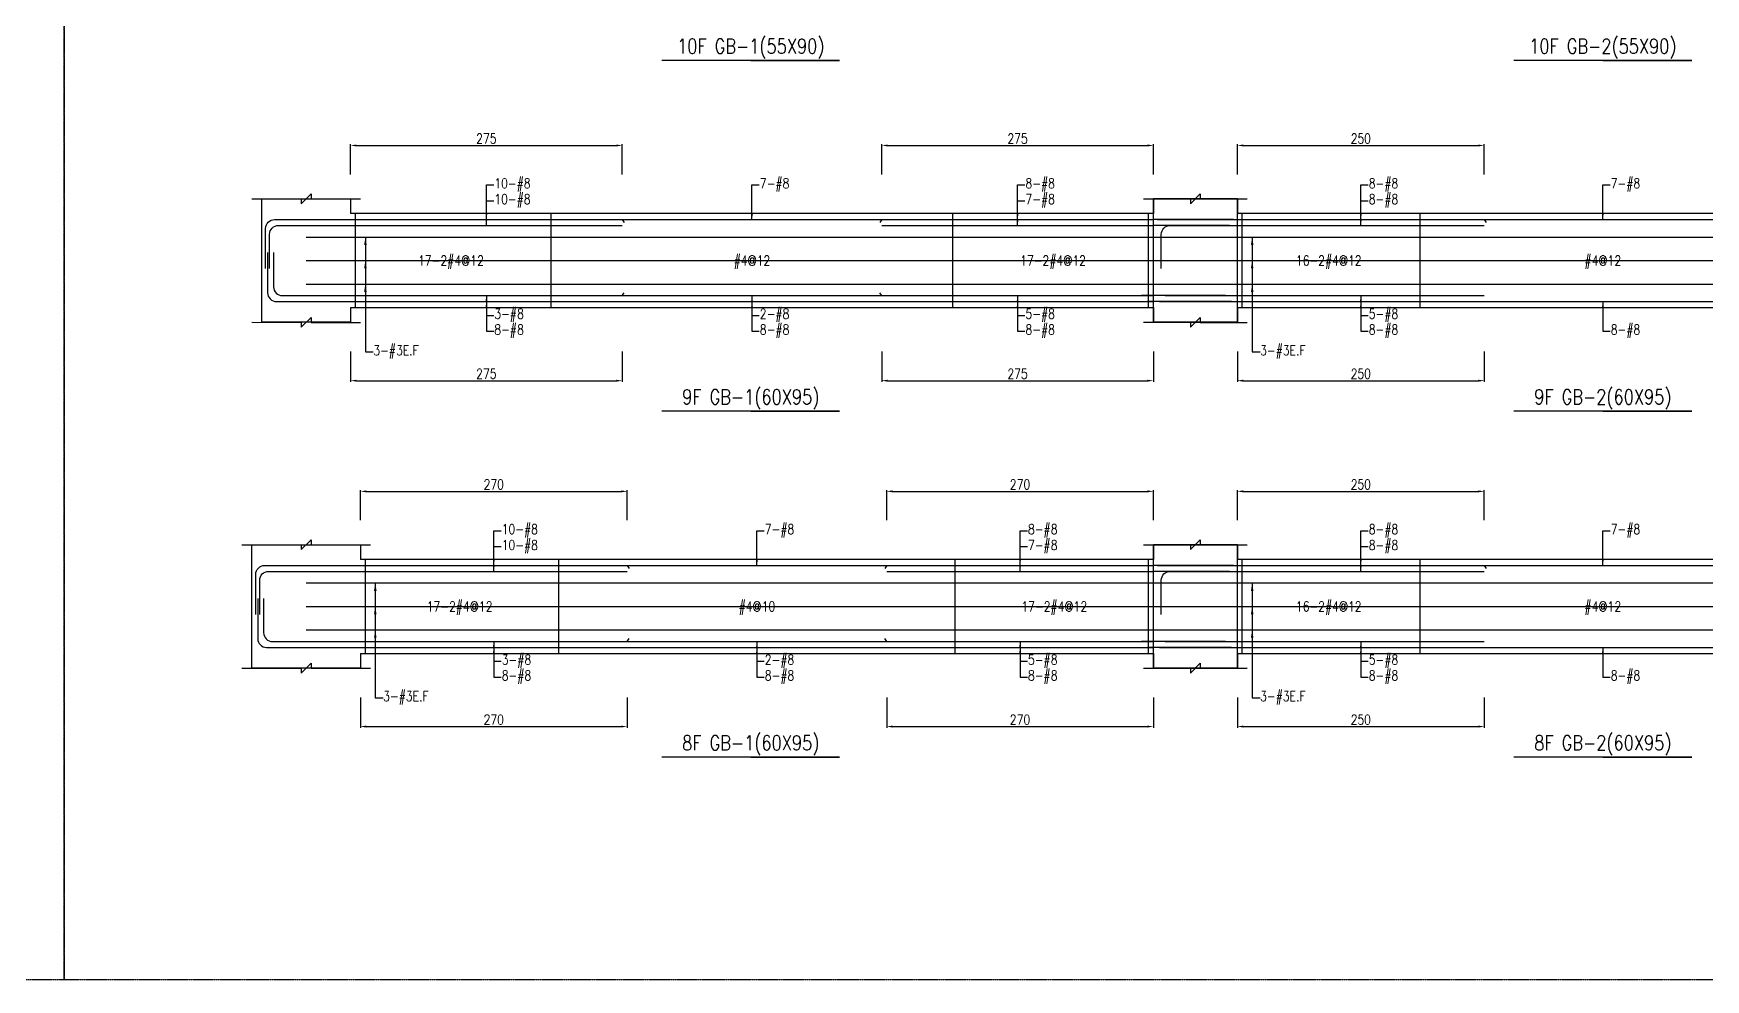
# Model space of a CAD drawing. Header units: millimetres. Extents: x 0 to 84580, y -12276 to 4373.
# Drawn here: x 45488 to 47181, y -3069 to -2112 of the extents above; entities that cross this region are included whole.
import ezdxf
from ezdxf.enums import TextEntityAlignment as Align

# ---------------------------------------------------------------- set-up
doc = ezdxf.new("R2010")
doc.units = ezdxf.units.MM
doc.header["$MEASUREMENT"] = 0
doc.linetypes.add('CENTER', pattern=[2, 1.25, -0.25, 0.25, -0.25])
for name, color, linetype in [('S-DIM', 2, 'Continuous'), ('S-GRID', 1, 'CENTER'), ('S-LEADER', 2, 'Continuous'), ('S-RC', 130, 'Continuous'), ('S-REINF', 6, 'Continuous'), ('S-TEXT', 2, 'Continuous')]:
    doc.layers.add(name, color=color, linetype=linetype)
doc.styles.add('CS4', font='romans.shx', dxfattribs={"width": 0.8, "bigfont": 'lsp.shx'})
doc.styles.get("Standard").update_dxf_attribs({"font": 'arial.ttf'})
doc.dimstyles.new('ISO-25', dxfattribs={"dimtxt": 2.5, "dimasz": 2.5, "dimexe": 1.25, "dimexo": 0.625, "dimtad": 1, "dimtxsty": 'Standard', "dimcen": 2.5, "dimadec": 0, "dimazin": 0, "dimtfac": 1, "dimtmove": 0, "dimatfit": 3, "dimfxl": 0, "dimarcsym": 0})

# ---------------------------------------------------------------- blocks, each defined once
blk = doc.blocks.new('*D1183')
at = {"layer": 'DEFPOINTS', "color": 0, "transparency": 16777216}
for p in [(46089, -2575), (45819, -2605), (46089, -2605)]:
    blk.add_point(p, dxfattribs=at)
at = {"layer": 'S-DIM', "color": 0, "lineweight": -2, "transparency": 16777216}
for p, q in [((45819, -2604.3), (45819, -2573.7)), ((45825, -2575), (46083, -2575)), ((46089, -2604.3), (46089, -2573.7))]:
    blk.add_line(p, q, dxfattribs=at)
at = {"layer": 'S-DIM', "color": 0, "transparency": 16777216}
for points in [[(45825, -2574), (45825, -2576), (45819, -2575)], [(46083, -2574), (46083, -2576), (46089, -2575)]]:
    blk.add_solid(points, dxfattribs=at)
at = {"layer": 'S-DIM', "color": 0, "transparency": 16777216, "insert": (45954, -2568), "char_height": 10, "attachment_point": 5, "style": 'CS4'}
blk.add_mtext('270', dxfattribs=at)
blk = doc.blocks.new('*D1184')
at = {"layer": 'DEFPOINTS', "color": 0, "transparency": 16777216}
for p in [(46621.8, -2575), (46351.8, -2605), (46621.8, -2605)]:
    blk.add_point(p, dxfattribs=at)
at = {"layer": 'S-DIM', "color": 0, "lineweight": -2, "transparency": 16777216}
for p, q in [((46351.8, -2604.3), (46351.8, -2573.7)), ((46357.8, -2575), (46615.8, -2575)), ((46621.8, -2604.3), (46621.8, -2573.7))]:
    blk.add_line(p, q, dxfattribs=at)
at = {"layer": 'S-DIM', "color": 0, "transparency": 16777216}
for points in [[(46357.8, -2574), (46357.8, -2576), (46351.8, -2575)], [(46615.8, -2574), (46615.8, -2576), (46621.8, -2575)]]:
    blk.add_solid(points, dxfattribs=at)
at = {"layer": 'S-DIM', "color": 0, "transparency": 16777216, "insert": (46486.8, -2568), "char_height": 10, "attachment_point": 5, "style": 'CS4'}
blk.add_mtext('270', dxfattribs=at)
blk = doc.blocks.new('*D1185')
at = {"layer": 'DEFPOINTS', "color": 0, "transparency": 16777216}
for p in [(45819, -2783), (46089, -2783), (46089, -2813)]:
    blk.add_point(p, dxfattribs=at)
at = {"layer": 'S-DIM', "color": 0, "lineweight": -2, "transparency": 16777216}
for p, q in [((45819, -2783.6), (45819, -2814.2)), ((46089, -2783.6), (46089, -2814.2)), ((45825, -2813), (46083, -2813))]:
    blk.add_line(p, q, dxfattribs=at)
at = {"layer": 'S-DIM', "color": 0, "transparency": 16777216}
for points in [[(45825, -2812), (45825, -2814), (45819, -2813)], [(46083, -2812), (46083, -2814), (46089, -2813)]]:
    blk.add_solid(points, dxfattribs=at)
at = {"layer": 'S-DIM', "color": 0, "transparency": 16777216, "insert": (45954, -2806), "char_height": 10, "attachment_point": 5, "style": 'CS4'}
blk.add_mtext('270', dxfattribs=at)
blk = doc.blocks.new('*D1186')
at = {"layer": 'DEFPOINTS', "color": 0, "transparency": 16777216}
for p in [(46351.8, -2783), (46621.8, -2783), (46621.8, -2813)]:
    blk.add_point(p, dxfattribs=at)
at = {"layer": 'S-DIM', "color": 0, "lineweight": -2, "transparency": 16777216}
for p, q in [((46351.8, -2783.6), (46351.8, -2814.2)), ((46621.8, -2783.6), (46621.8, -2814.2)), ((46357.8, -2813), (46615.8, -2813))]:
    blk.add_line(p, q, dxfattribs=at)
at = {"layer": 'S-DIM', "color": 0, "transparency": 16777216}
for points in [[(46357.8, -2812), (46357.8, -2814), (46351.8, -2813)], [(46615.8, -2812), (46615.8, -2814), (46621.8, -2813)]]:
    blk.add_solid(points, dxfattribs=at)
at = {"layer": 'S-DIM', "color": 0, "transparency": 16777216, "insert": (46486.8, -2806), "char_height": 10, "attachment_point": 5, "style": 'CS4'}
blk.add_mtext('270', dxfattribs=at)
blk = doc.blocks.new('*D1187')
at = {"layer": 'DEFPOINTS', "color": 0, "transparency": 16777216}
for p in [(46084, -2225), (45809, -2255), (46084, -2255)]:
    blk.add_point(p, dxfattribs=at)
at = {"layer": 'S-DIM', "color": 0, "lineweight": -2, "transparency": 16777216}
for p, q in [((45809, -2254.3), (45809, -2223.7)), ((45815, -2225), (46078, -2225)), ((46084, -2254.3), (46084, -2223.7))]:
    blk.add_line(p, q, dxfattribs=at)
at = {"layer": 'S-DIM', "color": 0, "transparency": 16777216}
for points in [[(45815, -2224), (45815, -2226), (45809, -2225)], [(46078, -2224), (46078, -2226), (46084, -2225)]]:
    blk.add_solid(points, dxfattribs=at)
at = {"layer": 'S-DIM', "color": 0, "transparency": 16777216, "insert": (45946.5, -2218), "char_height": 10, "attachment_point": 5, "style": 'CS4'}
blk.add_mtext('275', dxfattribs=at)
blk = doc.blocks.new('*D1188')
at = {"layer": 'DEFPOINTS', "color": 0, "transparency": 16777216}
for p in [(46621.8, -2225), (46346.8, -2255), (46621.8, -2255)]:
    blk.add_point(p, dxfattribs=at)
at = {"layer": 'S-DIM', "color": 0, "lineweight": -2, "transparency": 16777216}
for p, q in [((46346.8, -2254.3), (46346.8, -2223.7)), ((46352.8, -2225), (46615.8, -2225)), ((46621.8, -2254.3), (46621.8, -2223.7))]:
    blk.add_line(p, q, dxfattribs=at)
at = {"layer": 'S-DIM', "color": 0, "transparency": 16777216}
for points in [[(46352.8, -2224), (46352.8, -2226), (46346.8, -2225)], [(46615.8, -2224), (46615.8, -2226), (46621.8, -2225)]]:
    blk.add_solid(points, dxfattribs=at)
at = {"layer": 'S-DIM', "color": 0, "transparency": 16777216, "insert": (46484.3, -2218), "char_height": 10, "attachment_point": 5, "style": 'CS4'}
blk.add_mtext('275', dxfattribs=at)
blk = doc.blocks.new('*D1189')
at = {"layer": 'DEFPOINTS', "color": 0, "transparency": 16777216}
for p in [(45809, -2433), (46084, -2433), (46084, -2463)]:
    blk.add_point(p, dxfattribs=at)
at = {"layer": 'S-DIM', "color": 0, "lineweight": -2, "transparency": 16777216}
for p, q in [((45809, -2433.6), (45809, -2464.2)), ((46084, -2433.6), (46084, -2464.2)), ((45815, -2463), (46078, -2463))]:
    blk.add_line(p, q, dxfattribs=at)
at = {"layer": 'S-DIM', "color": 0, "transparency": 16777216}
for points in [[(45815, -2462), (45815, -2464), (45809, -2463)], [(46078, -2462), (46078, -2464), (46084, -2463)]]:
    blk.add_solid(points, dxfattribs=at)
at = {"layer": 'S-DIM', "color": 0, "transparency": 16777216, "insert": (45946.5, -2456), "char_height": 10, "attachment_point": 5, "style": 'CS4'}
blk.add_mtext('275', dxfattribs=at)
blk = doc.blocks.new('*D1190')
at = {"layer": 'DEFPOINTS', "color": 0, "transparency": 16777216}
for p in [(46346.8, -2433), (46621.8, -2433), (46621.8, -2463)]:
    blk.add_point(p, dxfattribs=at)
at = {"layer": 'S-DIM', "color": 0, "lineweight": -2, "transparency": 16777216}
for p, q in [((46346.8, -2433.6), (46346.8, -2464.2)), ((46621.8, -2433.6), (46621.8, -2464.2)), ((46352.8, -2463), (46615.8, -2463))]:
    blk.add_line(p, q, dxfattribs=at)
at = {"layer": 'S-DIM', "color": 0, "transparency": 16777216}
for points in [[(46352.8, -2462), (46352.8, -2464), (46346.8, -2463)], [(46615.8, -2462), (46615.8, -2464), (46621.8, -2463)]]:
    blk.add_solid(points, dxfattribs=at)
at = {"layer": 'S-DIM', "color": 0, "transparency": 16777216, "insert": (46484.3, -2456), "char_height": 10, "attachment_point": 5, "style": 'CS4'}
blk.add_mtext('275', dxfattribs=at)
blk = doc.blocks.new('*D1144')
at = {"layer": 'DEFPOINTS', "color": 0, "transparency": 16777216}
for p in [(46956.8, -2575), (46706.8, -2605), (46956.8, -2605)]:
    blk.add_point(p, dxfattribs=at)
at = {"layer": 'S-DIM', "color": 0, "lineweight": -2, "transparency": 16777216}
for p, q in [((46706.8, -2604.3), (46706.8, -2573.7)), ((46712.8, -2575), (46950.8, -2575)), ((46956.8, -2604.3), (46956.8, -2573.7))]:
    blk.add_line(p, q, dxfattribs=at)
at = {"layer": 'S-DIM', "color": 0, "transparency": 16777216}
for points in [[(46712.8, -2574), (46712.8, -2576), (46706.8, -2575)], [(46950.8, -2574), (46950.8, -2576), (46956.8, -2575)]]:
    blk.add_solid(points, dxfattribs=at)
at = {"layer": 'S-DIM', "color": 0, "transparency": 16777216, "insert": (46831.8, -2568), "char_height": 10, "attachment_point": 5, "style": 'CS4'}
blk.add_mtext('250', dxfattribs=at)
blk = doc.blocks.new('*D1146')
at = {"layer": 'DEFPOINTS', "color": 0, "transparency": 16777216}
for p in [(46706.8, -2783), (46956.8, -2783), (46956.8, -2813)]:
    blk.add_point(p, dxfattribs=at)
at = {"layer": 'S-DIM', "color": 0, "lineweight": -2, "transparency": 16777216}
for p, q in [((46706.8, -2783.6), (46706.8, -2814.2)), ((46956.8, -2783.6), (46956.8, -2814.2)), ((46712.8, -2813), (46950.8, -2813))]:
    blk.add_line(p, q, dxfattribs=at)
at = {"layer": 'S-DIM', "color": 0, "transparency": 16777216}
for points in [[(46712.8, -2812), (46712.8, -2814), (46706.8, -2813)], [(46950.8, -2812), (46950.8, -2814), (46956.8, -2813)]]:
    blk.add_solid(points, dxfattribs=at)
at = {"layer": 'S-DIM', "color": 0, "transparency": 16777216, "insert": (46831.8, -2806), "char_height": 10, "attachment_point": 5, "style": 'CS4'}
blk.add_mtext('250', dxfattribs=at)
blk = doc.blocks.new('*D1148')
at = {"layer": 'DEFPOINTS', "color": 0, "transparency": 16777216}
for p in [(46956.8, -2225), (46706.8, -2255), (46956.8, -2255)]:
    blk.add_point(p, dxfattribs=at)
at = {"layer": 'S-DIM', "color": 0, "lineweight": -2, "transparency": 16777216}
for p, q in [((46706.8, -2254.3), (46706.8, -2223.7)), ((46712.8, -2225), (46950.8, -2225)), ((46956.8, -2254.3), (46956.8, -2223.7))]:
    blk.add_line(p, q, dxfattribs=at)
at = {"layer": 'S-DIM', "color": 0, "transparency": 16777216}
for points in [[(46712.8, -2224), (46712.8, -2226), (46706.8, -2225)], [(46950.8, -2224), (46950.8, -2226), (46956.8, -2225)]]:
    blk.add_solid(points, dxfattribs=at)
at = {"layer": 'S-DIM', "color": 0, "transparency": 16777216, "insert": (46831.8, -2218), "char_height": 10, "attachment_point": 5, "style": 'CS4'}
blk.add_mtext('250', dxfattribs=at)
blk = doc.blocks.new('*D1150')
at = {"layer": 'DEFPOINTS', "color": 0, "transparency": 16777216}
for p in [(46706.8, -2433), (46956.8, -2433), (46956.8, -2463)]:
    blk.add_point(p, dxfattribs=at)
at = {"layer": 'S-DIM', "color": 0, "lineweight": -2, "transparency": 16777216}
for p, q in [((46706.8, -2433.6), (46706.8, -2464.2)), ((46956.8, -2433.6), (46956.8, -2464.2)), ((46712.8, -2463), (46950.8, -2463))]:
    blk.add_line(p, q, dxfattribs=at)
at = {"layer": 'S-DIM', "color": 0, "transparency": 16777216}
for points in [[(46712.8, -2462), (46712.8, -2464), (46706.8, -2463)], [(46950.8, -2462), (46950.8, -2464), (46956.8, -2463)]]:
    blk.add_solid(points, dxfattribs=at)
at = {"layer": 'S-DIM', "color": 0, "transparency": 16777216, "insert": (46831.8, -2456), "char_height": 10, "attachment_point": 5, "style": 'CS4'}
blk.add_mtext('250', dxfattribs=at)

msp = doc.modelspace()

# ---------------------------------------------------------------- linework, layer by layer
at = {"layer": 'S-GRID'}
for points in [[(42290, -3069), (45519, -3069), (45519, -1000), (42290, -1000), (42290, -3069)], [(45519, -3069), (48748, -3069), (48748, -1000), (45519, -1000), (45519, -3069)]]:
    msp.add_lwpolyline(points, dxfattribs=at)
at = {"layer": 'S-RC'}
for points in [[(46214.181, -2138.959), (46304.181, -2138.959), (46124.181, -2138.959)], [(47076.831, -2138.959), (47166.831, -2138.959), (46986.831, -2138.959)], [(45709.031, -2278.959), (45759.031, -2278.969), (45759.03, -2283.969), (45769.031, -2273.971), (45769.031, -2278.971), (45819.031, -2278.981)], [(45809.031, -2388.959), (45809.031, -2403.959), (45719.031, -2403.959), (45719.031, -2278.959), (45809.031, -2278.959), (45809.031, -2293.959)], [(46611.831, -2278.959), (46659.331, -2278.968), (46659.33, -2283.968), (46669.331, -2273.97), (46669.331, -2278.97), (46716.831, -2278.98)], [(46611.831, -2278.959), (46659.331, -2278.968), (46659.33, -2283.968), (46669.331, -2273.97), (46669.331, -2278.97), (46716.831, -2278.98)], [(46621.831, -2388.959), (46621.831, -2403.959), (46706.831, -2403.959), (46706.831, -2278.959), (46621.831, -2278.959), (46621.831, -2293.959)], [(46706.831, -2388.959), (46706.831, -2403.959), (46621.831, -2403.959), (46621.831, -2278.959), (46706.831, -2278.959), (46706.831, -2293.959)], [(46621.831, -2293.959), (45809.031, -2293.959)], [(47446.831, -2293.959), (46706.831, -2293.959)], [(45709.031, -2403.959), (45759.031, -2403.969), (45759.03, -2408.969), (45769.031, -2398.971), (45769.031, -2403.971), (45819.031, -2403.981)], [(45809.031, -2388.959), (46621.831, -2388.959)], [(46611.831, -2403.959), (46659.331, -2403.968), (46659.33, -2408.968), (46669.331, -2398.97), (46669.331, -2403.97), (46716.831, -2403.98)], [(46611.831, -2403.959), (46659.331, -2403.968), (46659.33, -2408.968), (46669.331, -2398.97), (46669.331, -2403.97), (46716.831, -2403.98)], [(46706.831, -2388.959), (47446.831, -2388.959)], [(46214.181, -2493.959), (46304.181, -2493.959), (46124.181, -2493.959)], [(47076.831, -2493.959), (47166.831, -2493.959), (46986.831, -2493.959)], [(45699.031, -2628.959), (45759.031, -2628.971), (45759.03, -2633.971), (45769.031, -2623.973), (45769.031, -2628.973), (45829.031, -2628.985)], [(45819.031, -2738.959), (45819.031, -2753.959), (45709.031, -2753.959), (45709.031, -2628.959), (45819.031, -2628.959), (45819.031, -2643.959)], [(46611.831, -2628.959), (46659.331, -2628.968), (46659.33, -2633.968), (46669.331, -2623.97), (46669.331, -2628.97), (46716.831, -2628.98)], [(46611.831, -2628.959), (46659.331, -2628.968), (46659.33, -2633.968), (46669.331, -2623.97), (46669.331, -2628.97), (46716.831, -2628.98)], [(46621.831, -2738.959), (46621.831, -2753.959), (46706.831, -2753.959), (46706.831, -2628.959), (46621.831, -2628.959), (46621.831, -2643.959)], [(46706.831, -2738.959), (46706.831, -2753.959), (46621.831, -2753.959), (46621.831, -2628.959), (46706.831, -2628.959), (46706.831, -2643.959)], [(46621.831, -2643.959), (45819.031, -2643.959)], [(47446.831, -2643.959), (46706.831, -2643.959)], [(45819.031, -2738.959), (46621.831, -2738.959)], [(46706.831, -2738.959), (47446.831, -2738.959)], [(45699.031, -2753.959), (45759.031, -2753.971), (45759.03, -2758.971), (45769.031, -2748.973), (45769.031, -2753.973), (45829.031, -2753.985)], [(46611.831, -2753.959), (46659.331, -2753.968), (46659.33, -2758.968), (46669.331, -2748.97), (46669.331, -2753.97), (46716.831, -2753.98)], [(46611.831, -2753.959), (46659.331, -2753.968), (46659.33, -2758.968), (46669.331, -2748.97), (46669.331, -2753.97), (46716.831, -2753.98)], [(46214.181, -2843.959), (46304.181, -2843.959), (46124.181, -2843.959)], [(47076.831, -2843.959), (47166.831, -2843.959), (46986.831, -2843.959)]]:
    msp.add_lwpolyline(points, dxfattribs=at)
at = {"layer": 'S-REINF'}
for points in [[(45723.031, -2349.459), (45723.031, -2308.959, -0.41421356), (45732.031, -2299.959), (45809.031, -2299.959)], [(45727.031, -2349.459), (45727.031, -2314.959, -0.41421356), (45736.031, -2305.959), (45809.031, -2305.959)], [(46629.831, -2349.459), (46629.831, -2314.959, -0.41421356), (46638.831, -2305.959), (46706.831, -2305.959)], [(45725.031, -2333.459), (45725.031, -2373.959, 0.41421356), (45734.031, -2382.959), (45809.031, -2382.959)], [(45731.031, -2333.459), (45731.031, -2367.959, 0.41421356), (45740.031, -2376.959), (45809.031, -2376.959)], [(45713.031, -2699.459), (45713.031, -2658.959, -0.41421356), (45722.031, -2649.959), (45819.031, -2649.959)], [(45717.031, -2699.459), (45717.031, -2664.959, -0.41421356), (45726.031, -2655.959), (45819.031, -2655.959)], [(46629.831, -2699.459), (46629.831, -2664.959, -0.41421356), (46638.831, -2655.959), (46706.831, -2655.959)], [(45715.031, -2683.459), (45715.031, -2723.959, 0.41421356), (45724.031, -2732.959), (45819.031, -2732.959)], [(45721.031, -2683.459), (45721.031, -2717.959, 0.41421356), (45730.031, -2726.959), (45819.031, -2726.959)]]:
    msp.add_lwpolyline(points, format="xyb", dxfattribs=at)
for points in [[(45809.031, -2299.959), (46084.031, -2299.959)], [(46084.031, -2299.959), (46086.031, -2302.959)], [(46084.031, -2299.959), (46346.831, -2299.959)], [(46346.831, -2299.959), (46344.831, -2302.959)], [(46346.831, -2299.959), (46621.831, -2299.959)], [(46702.831, -2299.959), (46621.831, -2299.959)], [(46625.831, -2299.959), (46706.831, -2299.959)], [(46706.831, -2299.959), (46956.831, -2299.959)], [(46956.831, -2299.959), (46958.831, -2302.959)], [(46956.831, -2299.959), (47196.831, -2299.959)], [(45809.031, -2305.959), (46084.031, -2305.959)], [(46346.831, -2305.959), (46621.831, -2305.959)], [(46698.831, -2305.959), (46621.831, -2305.959)], [(46706.831, -2305.959), (46956.831, -2305.959)], [(45809.031, -2376.959), (46084.031, -2376.959)], [(45809.031, -2382.959), (46084.031, -2382.959)], [(46084.031, -2376.959), (46086.031, -2373.959)], [(46084.031, -2376.959), (46346.831, -2376.959)], [(46084.031, -2382.959), (46346.831, -2382.959)], [(46346.831, -2376.959), (46344.831, -2373.959)], [(46346.831, -2376.959), (46621.831, -2376.959)], [(46346.831, -2382.959), (46621.831, -2382.959)], [(46694.831, -2376.959), (46609.831, -2376.959)], [(46700.831, -2382.959), (46615.831, -2382.959)], [(46627.831, -2382.959), (46706.831, -2382.959)], [(46633.831, -2376.959), (46706.831, -2376.959)], [(46706.831, -2376.959), (46956.831, -2376.959)], [(46706.831, -2382.959), (46956.831, -2382.959)], [(46956.831, -2382.959), (47196.831, -2382.959)], [(45819.031, -2649.959), (46089.031, -2649.959)], [(45819.031, -2655.959), (46089.031, -2655.959)], [(46089.031, -2649.959), (46091.031, -2652.959)], [(46089.031, -2649.959), (46351.831, -2649.959)], [(46351.831, -2649.959), (46349.831, -2652.959)], [(46351.831, -2649.959), (46621.831, -2649.959)], [(46351.831, -2655.959), (46621.831, -2655.959)], [(46702.831, -2649.959), (46621.831, -2649.959)], [(46698.831, -2655.959), (46621.831, -2655.959)], [(46625.831, -2649.959), (46706.831, -2649.959)], [(46706.831, -2649.959), (46956.831, -2649.959)], [(46706.831, -2655.959), (46956.831, -2655.959)], [(46956.831, -2649.959), (46958.831, -2652.959)], [(46956.831, -2649.959), (47196.831, -2649.959)], [(46089.031, -2726.959), (46091.031, -2723.959)], [(46351.831, -2726.959), (46349.831, -2723.959)], [(45819.031, -2726.959), (46089.031, -2726.959)], [(45819.031, -2732.959), (46089.031, -2732.959)], [(46089.031, -2726.959), (46351.831, -2726.959)], [(46089.031, -2732.959), (46351.831, -2732.959)], [(46351.831, -2726.959), (46621.831, -2726.959)], [(46351.831, -2732.959), (46621.831, -2732.959)], [(46694.831, -2726.959), (46609.831, -2726.959)], [(46700.831, -2732.959), (46615.831, -2732.959)], [(46627.831, -2732.959), (46706.831, -2732.959)], [(46633.831, -2726.959), (46706.831, -2726.959)], [(46706.831, -2726.959), (46956.831, -2726.959)], [(46706.831, -2732.959), (46956.831, -2732.959)], [(46956.831, -2732.959), (47196.831, -2732.959)]]:
    msp.add_lwpolyline(points, dxfattribs=at)
at = {"layer": 'S-REINF', "color": 1}
for points in [[(45814.031, -2388.959), (45814.031, -2293.959)], [(46012.231, -2388.959), (46012.231, -2293.959)], [(46418.631, -2388.959), (46418.631, -2293.959)], [(46616.831, -2388.959), (46616.831, -2293.959)], [(46711.831, -2388.959), (46711.831, -2293.959)], [(46891.831, -2388.959), (46891.831, -2293.959)], [(45764.031, -2317.709), (46664.331, -2317.709)], [(46664.331, -2317.709), (47489.331, -2317.709)], [(45764.031, -2341.459), (46664.331, -2341.459)], [(46664.331, -2341.459), (47489.331, -2341.459)], [(45764.031, -2365.209), (46664.331, -2365.209)], [(46664.331, -2365.209), (47489.331, -2365.209)], [(45824.031, -2738.959), (45824.031, -2643.959)], [(46019.731, -2738.959), (46019.731, -2643.959)], [(46421.131, -2738.959), (46421.131, -2643.959)], [(46616.831, -2738.959), (46616.831, -2643.959)], [(46711.831, -2738.959), (46711.831, -2643.959)], [(46891.831, -2738.959), (46891.831, -2643.959)], [(45764.031, -2667.709), (46664.331, -2667.709)], [(46664.331, -2667.709), (47489.331, -2667.709)], [(45764.031, -2691.459), (46664.331, -2691.459)], [(46664.331, -2691.459), (47489.331, -2691.459)], [(45764.031, -2715.209), (46664.331, -2715.209)], [(46664.331, -2715.209), (47489.331, -2715.209)]]:
    msp.add_lwpolyline(points, dxfattribs=at)

# ---------------------------------------------------------------- texts
at = {"layer": 'S-LEADER', "char_height": 10, "attachment_point": 4, "style": 'CS4'}
for s, insert in [('10-#8', (45954.531, -2264.959)), ('7-#8', (46223.431, -2264.959)), ('8-#8', (46492.331, -2264.959)), ('8-#8', (46839.831, -2264.959)), ('7-#8', (47084.831, -2264.959)), ('10-#8', (45954.531, -2280.959)), ('7-#8', (46492.331, -2280.959)), ('8-#8', (46839.831, -2280.959)), ('3-#8', (45954.531, -2396.959)), ('2-#8', (46223.431, -2396.959)), ('5-#8', (46492.331, -2396.959)), ('5-#8', (46839.831, -2396.959)), ('8-#8', (45954.531, -2412.959)), ('8-#8', (46223.431, -2412.959)), ('8-#8', (46492.331, -2412.959)), ('8-#8', (46839.831, -2412.959)), ('8-#8', (47084.831, -2412.959)), ('10-#8', (45962.031, -2614.959)), ('7-#8', (46228.431, -2614.959)), ('8-#8', (46494.831, -2614.959)), ('8-#8', (46839.831, -2614.959)), ('7-#8', (47084.831, -2614.959)), ('10-#8', (45962.031, -2630.959)), ('7-#8', (46494.831, -2630.959)), ('8-#8', (46839.831, -2630.959)), ('3-#8', (45962.031, -2746.959)), ('2-#8', (46228.431, -2746.959)), ('5-#8', (46494.831, -2746.959)), ('5-#8', (46839.831, -2746.959)), ('8-#8', (45962.031, -2762.959)), ('8-#8', (46228.431, -2762.959)), ('8-#8', (46494.831, -2762.959)), ('8-#8', (46839.831, -2762.959)), ('8-#8', (47084.831, -2762.959))]:
    msp.add_mtext(s, dxfattribs=dict(at, insert=insert))
at = {"layer": 'S-LEADER', "color": 3, "char_height": 10, "attachment_point": 4, "style": 'CS4'}
for insert in [(45832.031, -2433.959), (46729.831, -2433.959), (45842.031, -2783.959), (46729.831, -2783.959)]:
    msp.add_mtext('3-#3E.F', dxfattribs=dict(at, insert=insert))
at = {"layer": 'S-RC', "style": 'CS4', "width": 0.8}
for s, p in [('10F GB-1(55X90)', (46214.181, -2131.959)), ('10F GB-2(55X90)', (47076.831, -2131.959)), ('9F GB-1(60X95)', (46214.181, -2486.959)), ('9F GB-2(60X95)', (47076.831, -2486.959)), ('8F GB-1(60X95)', (46214.181, -2836.959)), ('8F GB-2(60X95)', (47076.831, -2836.959))]:
    msp.add_text(s, height=15, dxfattribs=at).set_placement(p, align=Align.CENTER)
at = {"layer": 'S-TEXT', "color": 1, "style": 'CS4', "width": 0.8}
for s, p in [('17-2#4@12', (45910.631, -2346.459)), ('#4@12', (46215.431, -2346.459)), ('17-2#4@12', (46520.231, -2346.459)), ('16-2#4@12', (46799.331, -2346.459)), ('#4@12', (47076.831, -2346.459)), ('17-2#4@12', (45919.381, -2696.459)), ('#4@10', (46220.431, -2696.459)), ('17-2#4@12', (46521.481, -2696.459)), ('16-2#4@12', (46799.331, -2696.459)), ('#4@12', (47076.831, -2696.459))]:
    msp.add_text(s, height=10, dxfattribs=at).set_placement(p, align=Align.CENTER)

# ---------------------------------------------------------------- dimensions: what is measured, and where the dimension line sits
at = {"layer": 'S-DIM'}
for p1, p2, distance, picture, middle in [((45809.031, -2254.959), (46084.031, -2254.959), 30, '*D1187', (45946.531, -2217.959)), ((46346.831, -2254.959), (46621.831, -2254.959), 30, '*D1188', (46484.331, -2217.959)), ((46706.831, -2254.959), (46956.831, -2254.959), 30, '*D1148', (46831.831, -2217.959)), ((45809.031, -2432.959), (46084.031, -2432.959), -30, '*D1189', (45946.531, -2455.959)), ((46346.831, -2432.959), (46621.831, -2432.959), -30, '*D1190', (46484.331, -2455.959)), ((46706.831, -2432.959), (46956.831, -2432.959), -30, '*D1150', (46831.831, -2455.959)), ((45819.031, -2604.959), (46089.031, -2604.959), 30, '*D1183', (45954.031, -2567.959)), ((46351.831, -2604.959), (46621.831, -2604.959), 30, '*D1184', (46486.831, -2567.959)), ((46706.831, -2604.959), (46956.831, -2604.959), 30, '*D1144', (46831.831, -2567.959)), ((45819.031, -2782.959), (46089.031, -2782.959), -30, '*D1185', (45954.031, -2805.959)), ((46351.831, -2782.959), (46621.831, -2782.959), -30, '*D1186', (46486.831, -2805.959)), ((46706.831, -2782.959), (46956.831, -2782.959), -30, '*D1146', (46831.831, -2805.959))]:
    dim = msp.add_aligned_dim(p1=p1, p2=p2, distance=distance, dimstyle='ISO-25', override={"dimtxt": 10, "dimasz": 6, "dimgap": 2, "dimtxsty": 'CS4'}, dxfattribs=at)
    dim.commit()
    dim.dimension.update_dxf_attribs({"geometry": picture, "text_midpoint": middle})

# ---------------------------------------------------------------- leaders
at = {"layer": 'S-LEADER', "annotation_type": 0, "has_hookline": 1, "hookline_direction": 0}
for points, override, text_width in [([(45946.531, -2299.959), (45946.531, -2264.959), (45953.906, -2264.959)], {"dimasz": 6, "dimtad": 0}, 37.333), ([(46215.431, -2299.959), (46215.431, -2264.959), (46222.806, -2264.959)], {"dimasz": 6, "dimtad": 0}, 30.857), ([(46484.331, -2299.959), (46484.331, -2264.959), (46491.706, -2264.959)], {"dimasz": 6, "dimtad": 0}, 30.857), ([(46831.831, -2299.959), (46831.831, -2264.959), (46839.206, -2264.959)], {"dimasz": 6, "dimtad": 0}, 30.857), ([(47076.831, -2299.959), (47076.831, -2264.959), (47084.206, -2264.959)], {"dimasz": 6, "dimtad": 0}, 30.857), ([(45946.531, -2305.959), (45946.531, -2280.959), (45953.906, -2280.959)], {"dimasz": 6, "dimtad": 0}, 37.333), ([(46484.331, -2305.959), (46484.331, -2280.959), (46491.706, -2280.959)], {"dimasz": 6, "dimtad": 0}, 30.857), ([(46831.831, -2305.959), (46831.831, -2280.959), (46839.206, -2280.959)], {"dimasz": 6, "dimtad": 0}, 30.857), ([(45824.031, -2365.209), (45824.031, -2433.959), (45831.406, -2433.959)], {"dimasz": 8, "dimtad": 0}, 49.524), ([(46721.831, -2365.209), (46721.831, -2433.959), (46729.206, -2433.959)], {"dimasz": 8, "dimtad": 0}, 49.524), ([(45946.531, -2376.959), (45946.531, -2396.959), (45953.906, -2396.959)], {"dimasz": 6, "dimtad": 0}, 30.857), ([(45946.531, -2382.959), (45946.531, -2412.959), (45953.906, -2412.959)], {"dimasz": 6, "dimtad": 0}, 30.857), ([(46215.431, -2376.959), (46215.431, -2396.959), (46222.806, -2396.959)], {"dimasz": 6, "dimtad": 0}, 30.857), ([(46215.431, -2382.959), (46215.431, -2412.959), (46222.806, -2412.959)], {"dimasz": 6, "dimtad": 0}, 30.857), ([(46484.331, -2376.959), (46484.331, -2396.959), (46491.706, -2396.959)], {"dimasz": 6, "dimtad": 0}, 30.857), ([(46484.331, -2382.959), (46484.331, -2412.959), (46491.706, -2412.959)], {"dimasz": 6, "dimtad": 0}, 30.857), ([(46831.831, -2376.959), (46831.831, -2396.959), (46839.206, -2396.959)], {"dimasz": 6, "dimtad": 0}, 30.857), ([(46831.831, -2382.959), (46831.831, -2412.959), (46839.206, -2412.959)], {"dimasz": 6, "dimtad": 0}, 30.857), ([(47076.831, -2382.959), (47076.831, -2412.959), (47084.206, -2412.959)], {"dimasz": 6, "dimtad": 0}, 30.857), ([(45954.031, -2649.959), (45954.031, -2614.959), (45961.406, -2614.959)], {"dimasz": 6, "dimtad": 0}, 37.333), ([(46220.431, -2649.959), (46220.431, -2614.959), (46227.806, -2614.959)], {"dimasz": 6, "dimtad": 0}, 30.857), ([(46486.831, -2649.959), (46486.831, -2614.959), (46494.206, -2614.959)], {"dimasz": 6, "dimtad": 0}, 30.857), ([(46831.831, -2649.959), (46831.831, -2614.959), (46839.206, -2614.959)], {"dimasz": 6, "dimtad": 0}, 30.857), ([(47076.831, -2649.959), (47076.831, -2614.959), (47084.206, -2614.959)], {"dimasz": 6, "dimtad": 0}, 30.857), ([(45954.031, -2655.959), (45954.031, -2630.959), (45961.406, -2630.959)], {"dimasz": 6, "dimtad": 0}, 37.333), ([(46486.831, -2655.959), (46486.831, -2630.959), (46494.206, -2630.959)], {"dimasz": 6, "dimtad": 0}, 30.857), ([(46831.831, -2655.959), (46831.831, -2630.959), (46839.206, -2630.959)], {"dimasz": 6, "dimtad": 0}, 30.857), ([(45834.031, -2715.209), (45834.031, -2783.959), (45841.406, -2783.959)], {"dimasz": 8, "dimtad": 0}, 49.524), ([(46721.831, -2715.209), (46721.831, -2783.959), (46729.206, -2783.959)], {"dimasz": 8, "dimtad": 0}, 49.524), ([(45954.031, -2726.959), (45954.031, -2746.959), (45961.406, -2746.959)], {"dimasz": 6, "dimtad": 0}, 30.857), ([(45954.031, -2732.959), (45954.031, -2762.959), (45961.406, -2762.959)], {"dimasz": 6, "dimtad": 0}, 30.857), ([(46220.431, -2726.959), (46220.431, -2746.959), (46227.806, -2746.959)], {"dimasz": 6, "dimtad": 0}, 30.857), ([(46220.431, -2732.959), (46220.431, -2762.959), (46227.806, -2762.959)], {"dimasz": 6, "dimtad": 0}, 30.857), ([(46486.831, -2726.959), (46486.831, -2746.959), (46494.206, -2746.959)], {"dimasz": 6, "dimtad": 0}, 30.857), ([(46486.831, -2732.959), (46486.831, -2762.959), (46494.206, -2762.959)], {"dimasz": 6, "dimtad": 0}, 30.857), ([(46831.831, -2726.959), (46831.831, -2746.959), (46839.206, -2746.959)], {"dimasz": 6, "dimtad": 0}, 30.857), ([(46831.831, -2732.959), (46831.831, -2762.959), (46839.206, -2762.959)], {"dimasz": 6, "dimtad": 0}, 30.857), ([(47076.831, -2732.959), (47076.831, -2762.959), (47084.206, -2762.959)], {"dimasz": 6, "dimtad": 0}, 30.857)]:
    msp.add_leader(points, dimstyle='ISO-25', override=override, dxfattribs=dict(at, text_width=text_width))
at = {"layer": 'S-LEADER'}
for points in [[(45824.031, -2317.709), (45824.031, -2433.959), (45832.031, -2433.959)], [(46721.831, -2317.709), (46721.831, -2433.959), (46729.831, -2433.959)], [(45824.031, -2341.459), (45824.031, -2433.959), (45832.031, -2433.959)], [(46721.831, -2341.459), (46721.831, -2433.959), (46729.831, -2433.959)], [(45834.031, -2667.709), (45834.031, -2783.959), (45842.031, -2783.959)], [(46721.831, -2667.709), (46721.831, -2783.959), (46729.831, -2783.959)], [(45834.031, -2691.459), (45834.031, -2783.959), (45842.031, -2783.959)], [(46721.831, -2691.459), (46721.831, -2783.959), (46729.831, -2783.959)]]:
    msp.add_leader(points, dimstyle='ISO-25', override={"dimasz": 8}, dxfattribs=at)

doc.saveas('drawing.dxf')
